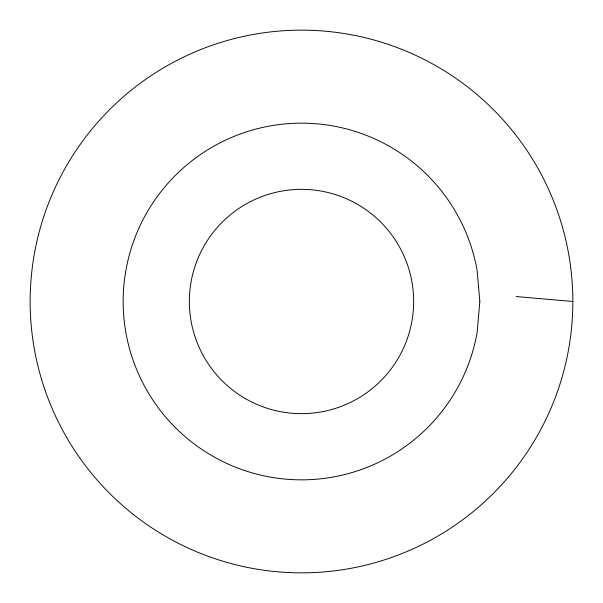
<?xml version="1.0" encoding="UTF-8"?>
<svg xmlns="http://www.w3.org/2000/svg" width="603" height="603" viewBox="0 0 603 603"><rect width="100%" height="100%" fill="white"/><g stroke="black" fill="none" stroke-linecap="round" stroke-linejoin="round"><path stroke-width="0.9" d="M516.145 296.54L572.85 301.5A271.35 271.35 0 0 1 165.825 536.497A271.35 271.35 0 0 1 165.825 66.503A271.35 271.35 0 0 1 572.85 301.5M479.837 301.5L477.131 332.472A178.337 178.337 0 0 1 203.497 450.501A178.337 178.337 0 0 1 203.497 152.499A178.337 178.337 0 0 1 477.131 270.528L479.837 301.5M245.413 398.628A112.158 112.158 0 0 0 413.65 301.5A112.158 112.158 0 0 0 245.413 204.372A112.158 112.158 0 0 0 245.413 398.628"/></g></svg>
